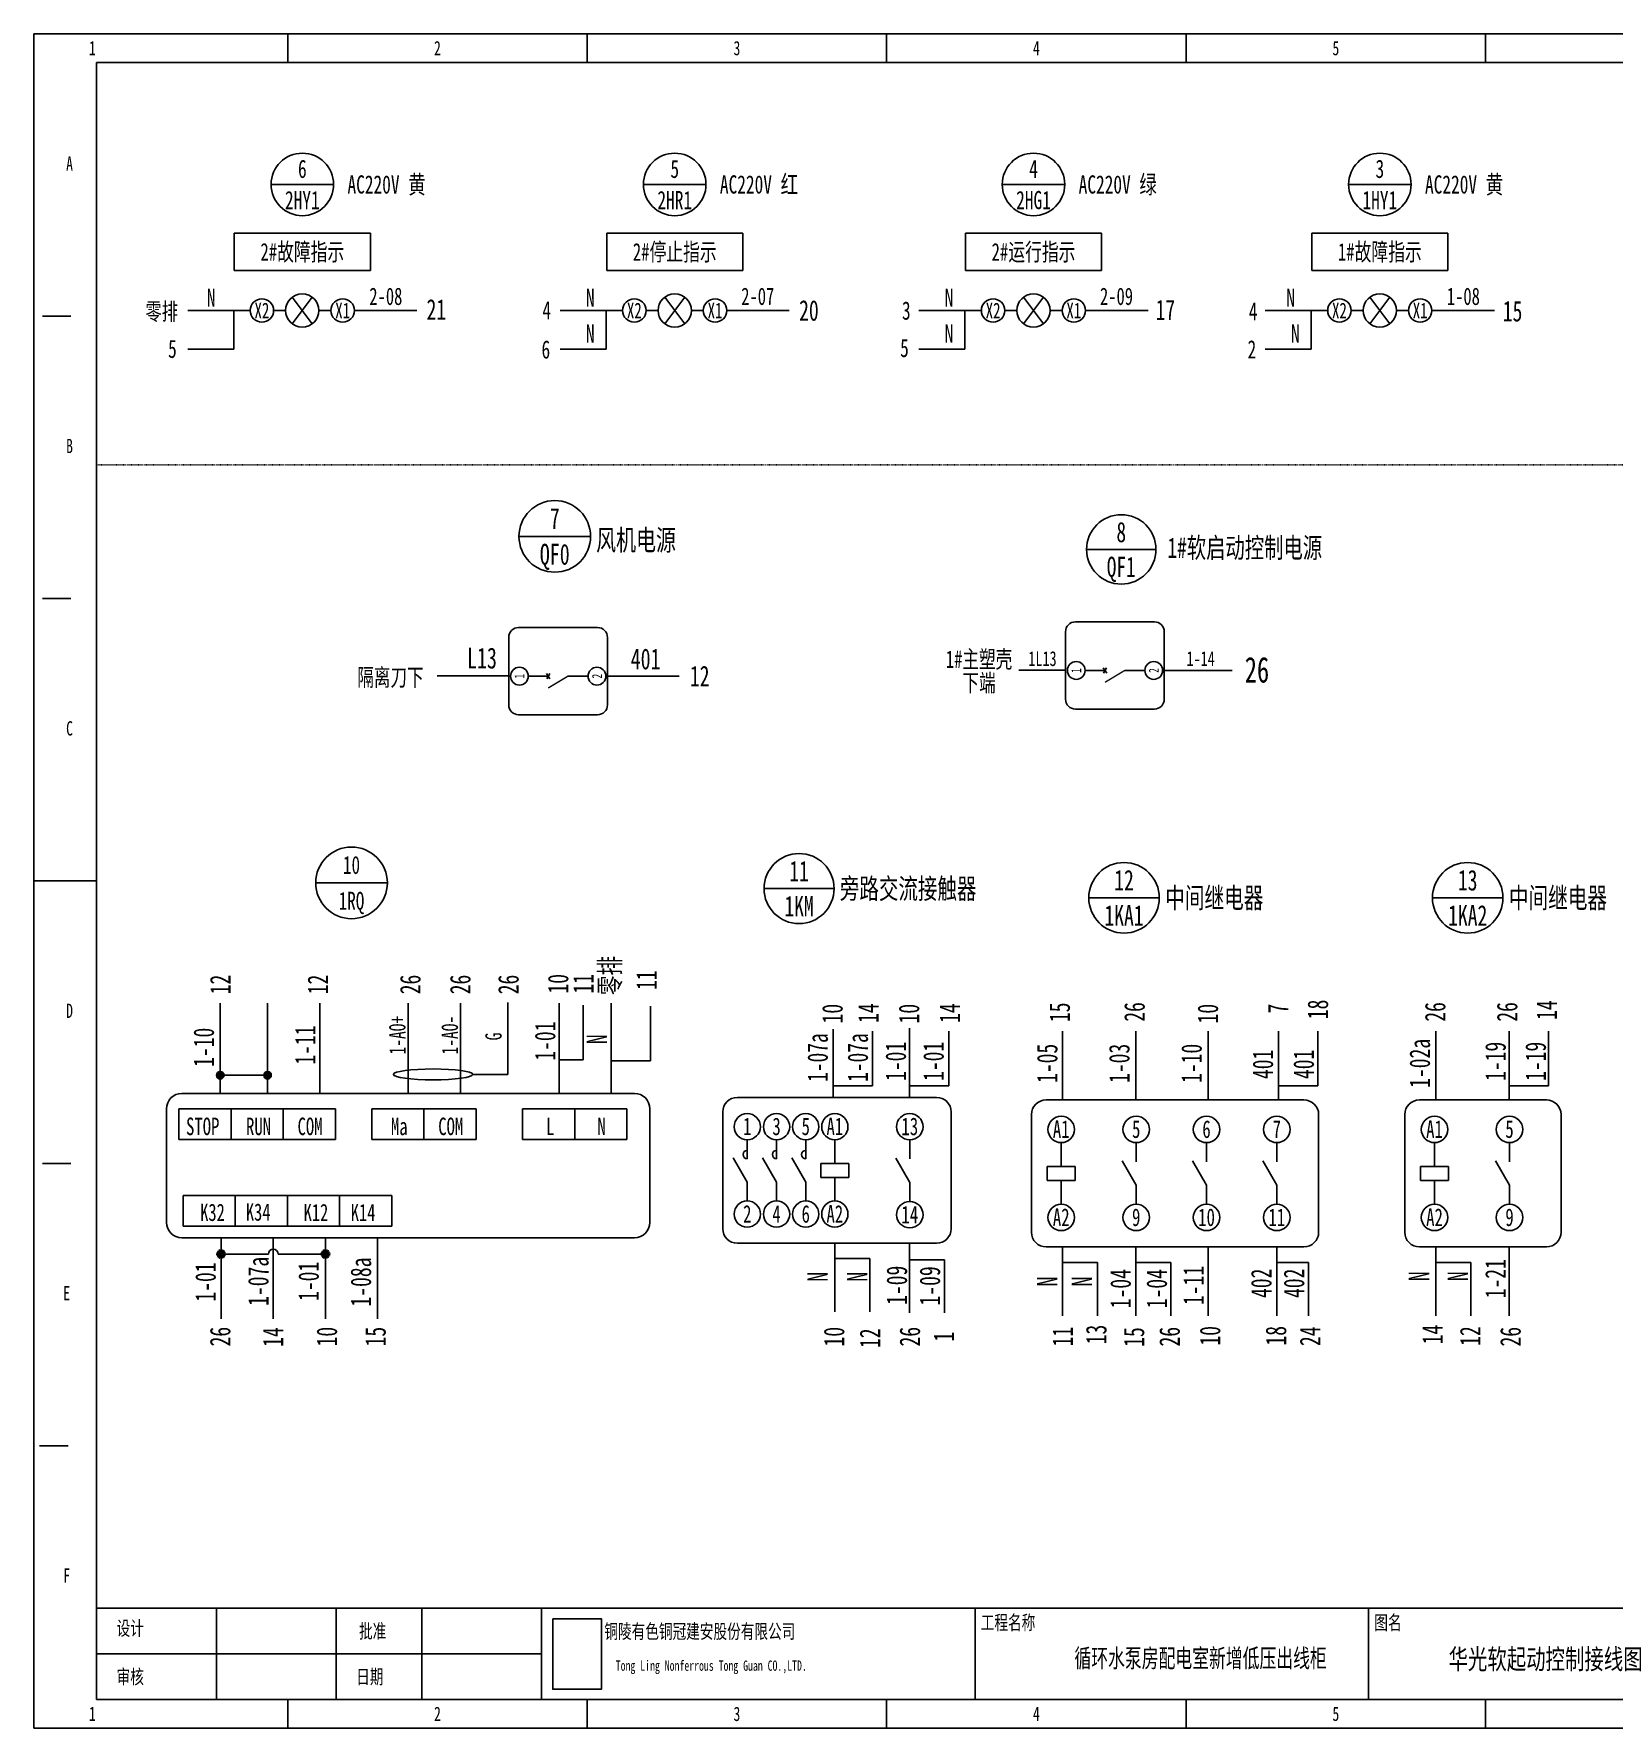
# Model space of a CAD drawing. Header units: millimetres. Extents: x 401220 to 2750366, y -101310 to 943175.
# Drawn here: x 1178885 to 1219901, y 229763 to 273735 of the extents above; entities that cross this region are included whole.
import ezdxf
from ezdxf.enums import TextEntityAlignment as Align

# ---------------------------------------------------------------- set-up
doc = ezdxf.new("R2010")
doc.units = ezdxf.units.MM
doc.linetypes.add('ACAD_ISO03W100', pattern=[30, 12, -18])
doc.layers.add('SW', color=8, linetype='Continuous', lineweight=20)
doc.layers.add('图框_标题栏属性', color=4, linetype='Continuous')
doc.styles.add('IDQSTYLE', font='NSimSun.ttf', dxfattribs={"width": 0.7})
doc.styles.add('工程字', font='gbenor.shx', dxfattribs={"width": 0.8, "bigfont": 'hztxt.shx'})
doc.styles.add('标准', font='NSimSun.ttf', dxfattribs={"width": 0.667})

msp = doc.modelspace()

# ---------------------------------------------------------------- hatches: boundary and pattern name
h = msp.add_hatch(color=256)
h.dxf.hatch_style = 1
h.paths.add_polyline_path([(1183721.27889, 246708.46963), (1183721.27889, 246806.70509, -0.4142135624), (1183819.51435, 246708.46963)])
h.paths.add_polyline_path([(1183721.27889, 246610.23418), (1183721.27889, 246806.70509, -0.4142135624), (1183819.51435, 246708.46963, -0.4142135624)])
h.paths.add_polyline_path([(1183721.27889, 246610.23418, -1), (1183721.27889, 246806.70509)])
h = msp.add_hatch(color=256)
h.dxf.hatch_style = 1
h.paths.add_polyline_path([(1183721.27889, 246806.70509), (1183721.27889, 246708.46963), (1183819.51435, 246708.46963, 0.4142135624)])
h = msp.add_hatch(color=256)
h.dxf.hatch_style = 1
h.paths.add_polyline_path([(1184949.822, 246806.70509), (1184949.822, 246708.46963), (1185048.05745, 246708.46963, 0.4142135624)])
h.paths.add_polyline_path([(1185048.05745, 246708.46963), (1184949.822, 246708.46963), (1184949.822, 246610.23418, 0.4142135624)])
h.paths.add_polyline_path([(1184949.822, 246806.70509, 0.4142135624), (1184851.58655, 246708.46963, 0.4142135624), (1184949.822, 246610.23418), (1184949.822, 246708.46963)])
at = {"linetype": 'ACAD_ISO03W100'}
h = msp.add_hatch(color=256, dxfattribs=at)
h.dxf.hatch_style = 1
h.paths.add_polyline_path([(1183743.76254, 242179.01109, 0.4142135624), (1183632.3154, 242067.56395, 0.4142135624), (1183743.76254, 241956.11681)])
h.paths.add_polyline_path([(1183743.76254, 241956.11681, 0.4142135624), (1183855.20968, 242067.56395, 0.4142135624), (1183743.76254, 242179.01109)])
h = msp.add_hatch(color=256, dxfattribs=at)
h.dxf.hatch_style = 1
h.paths.add_polyline_path([(1186451.31032, 242179.01109, 0.4142135624), (1186339.86317, 242067.56395, 0.4142135624), (1186451.31032, 241956.11681)])
h.paths.add_polyline_path([(1186451.31032, 241956.11681, 0.4142135624), (1186562.75746, 242067.56395, 0.4142135624), (1186451.31032, 242179.01109)])

# ---------------------------------------------------------------- linework, layer by layer
at = {"ltscale": 4}
for p, q in [((1185473.36942, 272994.34686), (1185473.36942, 273734.61471)), ((1193246.18185, 272994.34686), (1193246.18185, 273734.61471)), ((1201018.99428, 272994.34686), (1201018.99428, 273734.61471)), ((1208791.80671, 272994.34686), (1208791.80671, 273734.61471)), ((1216564.61914, 272994.34686), (1216564.61914, 273734.61471)), ((1179107.06591, 266405.96299), (1179847.33376, 266405.96299)), ((1179107.06591, 259077.31128), (1179847.33376, 259077.31128)), ((1178884.98556, 251748.65956), (1180513.57483, 251748.65956)), ((1179107.06591, 244420.00784), (1179847.33376, 244420.00784)), ((1179033.03913, 237091.35612), (1179773.30698, 237091.35612)), ((1180513.57483, 232871.82938), (1239142.78857, 232871.82938)), ((1180878.12572, 232871.82938), (1239507.33946, 232871.82938)), ((1180959.77592, 232871.82938), (1239588.98966, 232871.82938)), ((1181324.32681, 232871.82938), (1239953.54055, 232871.82938)), ((1183622.6998, 232871.82938), (1183622.6998, 230502.97226)), ((1186731.82477, 232871.82938), (1186731.82477, 230502.97226)), ((1188952.62832, 232871.82938), (1188952.62832, 230502.97226)), ((1192061.75329, 232871.82938), (1192061.75329, 230502.97226)), ((1203313.82462, 232871.82938), (1203313.82462, 230502.97226)), ((1213529.52095, 232871.82938), (1213529.52095, 230502.97226)), ((1180513.57483, 231687.40082), (1192061.75329, 231687.40082)), ((1185473.36942, 229762.70441), (1185473.36942, 230502.97226)), ((1193246.18185, 229762.70441), (1193246.18185, 230502.97226)), ((1201018.99428, 229762.70441), (1201018.99428, 230502.97226)), ((1208791.80671, 229762.70441), (1208791.80671, 230502.97226)), ((1216564.61914, 229762.70441), (1216564.61914, 230502.97226))]:
    msp.add_line(p, q, dxfattribs=at)
for p, q in [((1180513.57483, 232871.82938), (1180513.57483, 272994.34686)), ((1180513.57483, 272994.34686), (1239953.54055, 272994.34686)), ((1185041.662, 269827.16083), (1186664.0097, 269827.16083)), ((1194707.62197, 269827.16083), (1196329.96967, 269827.16083)), ((1204019.72655, 269827.16083), (1205642.07426, 269827.16083)), ((1213009.29433, 269827.16083), (1214631.64203, 269827.16083)), ((1184086.89145, 268558.76862), (1187618.78026, 268558.76862)), ((1184086.89145, 267596.38004), (1184086.89145, 268558.76862)), ((1187618.78026, 268558.76862), (1187618.78026, 267596.38004)), ((1193752.85141, 268558.76862), (1197284.74022, 268558.76862)), ((1193752.85141, 267596.38004), (1193752.85141, 268558.76862)), ((1197284.74022, 268558.76862), (1197284.74022, 267596.38004)), ((1203064.956, 268558.76862), (1206596.84481, 268558.76862)), ((1203064.956, 267596.38004), (1203064.956, 268558.76862)), ((1206596.84481, 268558.76862), (1206596.84481, 267596.38004)), ((1212054.52377, 268558.76862), (1215586.41258, 268558.76862)), ((1212054.52377, 267596.38004), (1212054.52377, 268558.76862)), ((1215586.41258, 268558.76862), (1215586.41258, 267596.38004)), ((1187618.78026, 267596.38004), (1184086.89145, 267596.38004)), ((1197284.74022, 267596.38004), (1193752.85141, 267596.38004)), ((1206596.84481, 267596.38004), (1203064.956, 267596.38004)), ((1215586.41258, 267596.38004), (1212054.52377, 267596.38004)), ((1184500.87943, 266555.42613), (1182878.53173, 266555.42613)), ((1184071.84037, 266555.42613), (1184071.84037, 265554.64855)), ((1185107.90819, 266555.42624), (1185310.70183, 266555.42629)), ((1185310.70183, 266555.42629), (1185418.85835, 266555.42629)), ((1186111.06003, 266901.52714), (1185591.90877, 266209.32545)), ((1185591.90877, 266901.52714), (1186111.06003, 266209.32545)), ((1186284.11046, 266555.42629), (1186392.26697, 266555.42629)), ((1186392.26697, 266555.42629), (1186595.06025, 266555.42624)), ((1187204.79227, 266555.42613), (1188827.13997, 266555.42613)), ((1194166.8394, 266555.42613), (1192544.4917, 266555.42613)), ((1193737.80034, 266555.42613), (1193737.80034, 265554.64855)), ((1194773.86816, 266555.42624), (1194976.6618, 266555.42629)), ((1194976.6618, 266555.42629), (1195084.81831, 266555.42629)), ((1195777.02, 266901.52714), (1195257.86874, 266209.32545)), ((1195257.86874, 266901.52714), (1195777.02, 266209.32545)), ((1195950.07042, 266555.42629), (1196058.22694, 266555.42629)), ((1196058.22694, 266555.42629), (1196261.02022, 266555.42624)), ((1196870.75224, 266555.42613), (1198493.09994, 266555.42613)), ((1203478.94399, 266555.42613), (1201856.59628, 266555.42613)), ((1203049.90493, 266555.42613), (1203049.90493, 265554.64855)), ((1204085.97274, 266555.42624), (1204288.76639, 266555.42629)), ((1204288.76639, 266555.42629), (1204396.9229, 266555.42629)), ((1205089.12459, 266901.52714), (1204569.97332, 266209.32545)), ((1204569.97332, 266901.52714), (1205089.12459, 266209.32545)), ((1205262.17501, 266555.42629), (1205370.33152, 266555.42629)), ((1205370.33152, 266555.42629), (1205573.1248, 266555.42624)), ((1206182.85683, 266555.42613), (1207805.20453, 266555.42613)), ((1212468.51176, 266555.42613), (1210846.16406, 266555.42613)), ((1212039.4727, 266555.42613), (1212039.4727, 265554.64855)), ((1213075.54051, 266555.42624), (1213278.33416, 266555.42629)), ((1213278.33416, 266555.42629), (1213386.49067, 266555.42629)), ((1214078.69236, 266901.52714), (1213559.54109, 266209.32545)), ((1213559.54109, 266901.52714), (1214078.69236, 266209.32545)), ((1214251.74278, 266555.42629), (1214359.89929, 266555.42629)), ((1214359.89929, 266555.42629), (1214562.69257, 266555.42624)), ((1215172.4246, 266555.42613), (1216794.7723, 266555.42613)), ((1184071.84037, 265554.64855), (1182878.53173, 265554.64855)), ((1193737.80034, 265554.64855), (1192544.4917, 265554.64855)), ((1203049.90493, 265554.64855), (1201856.59628, 265554.64855)), ((1212039.4727, 265554.64855), (1210846.16406, 265554.64855)), ((1191475.48822, 260693.15983), (1193334.42829, 260693.15983)), ((1206206.95405, 260354.00219), (1208009.56261, 260354.00219)), ((1191465.08198, 258327.29477), (1193516.09084, 258327.29477)), ((1205660.79081, 258219.05754), (1205660.79081, 256468.2621)), ((1205917.16692, 258475.43364), (1207968.17577, 258475.43364)), ((1208224.55188, 258219.05754), (1208224.55188, 256468.2621)), ((1191208.70588, 258070.91867), (1191208.70588, 256320.12323)), ((1193772.46695, 258070.91867), (1193772.46695, 256320.12323)), ((1206641.45847, 257280.38337), (1206731.13201, 257145.77453)), ((1206649.6106, 257145.77454), (1206729.50159, 257280.38337)), ((1191208.70588, 257070.4157), (1189349.7658, 257070.4157)), ((1191718.44376, 257064.9401), (1191977.8342, 257064.9401)), ((1192234.2103, 257064.94008), (1191977.8342, 257064.9401)), ((1192189.37353, 257132.24451), (1192279.04707, 256997.63566)), ((1192197.52566, 256997.63567), (1192277.41666, 257132.2445)), ((1193003.33863, 257064.94002), (1192746.96252, 257064.94004)), ((1193003.33863, 257064.9401), (1193269.35219, 257064.9401)), ((1193772.46695, 257068.39227), (1195631.40702, 257068.39227)), ((1205327.38124, 257218.55457), (1204448.9234, 257218.55457)), ((1205665.78063, 257218.55457), (1204906.90736, 257218.55457)), ((1206170.5287, 257213.07897), (1206429.91913, 257213.07897)), ((1206686.29524, 257213.07895), (1206429.91913, 257213.07897)), ((1207455.42356, 257213.07889), (1207199.04745, 257213.07891)), ((1207455.42356, 257213.07897), (1207721.43712, 257213.07897)), ((1208182.91411, 257213.07897), (1209983.45269, 257213.07897)), ((1191465.08198, 256063.74712), (1193516.09084, 256063.74712)), ((1205917.16692, 256211.88599), (1207968.17577, 256211.88599)), ((1186199.85375, 251700.61934), (1188059.34842, 251700.61934)), ((1197836.8575, 251551.54246), (1199654.62046, 251551.54246)), ((1206264.85908, 251312.2802), (1208095.6334, 251312.2802)), ((1215185.67365, 251312.2802), (1217016.44797, 251312.2802)), ((1183721.27889, 246468.16652), (1183721.27889, 248574.68944)), ((1184949.822, 246468.16652), (1184949.822, 248574.68944)), ((1186303.59589, 246468.16652), (1186303.59589, 248574.68944)), ((1188601.9555, 246468.16652), (1188601.9555, 248574.68944)), ((1189955.72938, 246468.16652), (1189955.72938, 248574.68944)), ((1191185.64712, 246728.20376), (1191185.64712, 248592.37151)), ((1192517.5713, 246468.16652), (1192517.5713, 248574.68944)), ((1193145.52829, 247104.42135), (1193145.52829, 248524.29007)), ((1193871.34519, 246468.16652), (1193871.34519, 248574.68944)), ((1194888.3355, 247084.04649), (1194888.3355, 248503.91521)), ((1183721.27889, 246234.85806), (1183721.27889, 248341.38099)), ((1184949.822, 246234.85806), (1184949.822, 248341.38099)), ((1186303.59589, 246234.85806), (1186303.59589, 248341.38099)), ((1188601.9555, 246234.85806), (1188601.9555, 248341.38099)), ((1189955.72938, 246234.85806), (1189955.72938, 248341.38099)), ((1192517.5713, 246234.85806), (1192517.5713, 248341.38099)), ((1193871.34519, 246234.85806), (1193871.34519, 248341.38099)), ((1199633.76866, 246132.74857), (1199633.76866, 247907.47603)), ((1200650.75896, 246434.98279), (1200650.75896, 247854.85151)), ((1201613.69671, 246138.19497), (1201613.69671, 247925.62574)), ((1202630.68701, 246434.98279), (1202630.68701, 247854.85151)), ((1205586.15639, 246067.42074), (1205586.15639, 247854.85151)), ((1207490.43649, 246067.42074), (1207490.43649, 247854.85151)), ((1209366.56882, 246067.42074), (1209366.56882, 247854.85151)), ((1211191.53865, 246067.42074), (1211191.53865, 247854.85151)), ((1212208.52896, 246434.98279), (1212208.52896, 247854.85151)), ((1215275.49298, 246067.42074), (1215275.49298, 247854.85151)), ((1217179.77308, 246067.42074), (1217179.77308, 247854.85151)), ((1218196.76339, 246434.98279), (1218196.76339, 247854.85151)), ((1183721.27889, 246708.46963), (1184949.822, 246708.46963)), ((1190276.89697, 246728.20376), (1191185.64712, 246728.20376)), ((1192517.5713, 247104.42135), (1193145.52829, 247104.42135)), ((1193871.34519, 247084.04649), (1194888.3355, 247084.04649)), ((1199633.76866, 246434.98279), (1200650.75896, 246434.98279)), ((1201613.69671, 246434.98279), (1202630.68701, 246434.98279)), ((1211191.53865, 246434.98279), (1212208.52896, 246434.98279)), ((1217179.77308, 246434.98279), (1218196.76339, 246434.98279)), ((1182649.15751, 245836.10904), (1182649.15751, 245038.61098)), ((1182649.15751, 245836.10904), (1184002.93139, 245836.10904)), ((1182649.15751, 245038.61098), (1182649.15751, 245836.10904)), ((1182724.9103, 246234.85806), (1189886.89984, 246234.85806)), ((1183599.57097, 245836.10904), (1182802.07291, 245836.10904)), ((1184800.42945, 245836.10904), (1184002.93139, 245836.10904)), ((1184002.93139, 245836.10904), (1184002.93139, 245038.61098)), ((1184002.93139, 245038.61098), (1184002.93139, 245836.10904)), ((1184002.93139, 245836.10904), (1184002.93139, 245038.61098)), ((1184002.93139, 245836.10904), (1185356.70528, 245836.10904)), ((1184002.93139, 245038.61098), (1184002.93139, 245836.10904)), ((1185356.70528, 245836.10904), (1185356.70528, 245038.61098)), ((1185356.70528, 245836.10904), (1186710.47917, 245836.10904)), ((1185356.70528, 245038.61098), (1185356.70528, 245836.10904)), ((1186710.47917, 245836.10904), (1186710.47917, 245038.61098)), ((1186710.47917, 245038.61098), (1186710.47917, 245836.10904)), ((1188452.56295, 245836.10904), (1187655.06489, 245836.10904)), ((1187655.06489, 245836.10904), (1187655.06489, 245038.61098)), ((1187655.06489, 245038.61098), (1187655.06489, 245836.10904)), ((1187655.06489, 245836.10904), (1187655.06489, 245038.61098)), ((1187655.06489, 245836.10904), (1189008.83878, 245836.10904)), ((1187655.06489, 245038.61098), (1187655.06489, 245836.10904)), ((1187945.74953, 246234.85806), (1194474.41651, 246234.85806)), ((1189008.83878, 245836.10904), (1189008.83878, 245038.61098)), ((1189008.83878, 245836.10904), (1190362.61267, 245836.10904)), ((1189008.83878, 245038.61098), (1189008.83878, 245836.10904)), ((1190362.61267, 245836.10904), (1190362.61267, 245038.61098)), ((1190362.61267, 245038.61098), (1190362.61267, 245836.10904)), ((1192368.17875, 245836.10904), (1191570.6807, 245836.10904)), ((1191570.6807, 245836.10904), (1191570.6807, 245038.61098)), ((1191570.6807, 245038.61098), (1191570.6807, 245836.10904)), ((1191570.6807, 245836.10904), (1191570.6807, 245038.61098)), ((1191570.6807, 245836.10904), (1192924.45459, 245836.10904)), ((1191570.6807, 245038.61098), (1191570.6807, 245836.10904)), ((1192924.45459, 245836.10904), (1192924.45459, 245038.61098)), ((1192924.45459, 245836.10904), (1194278.22847, 245836.10904)), ((1192924.45459, 245038.61098), (1192924.45459, 245836.10904)), ((1194278.22847, 245836.10904), (1194278.22847, 245038.61098)), ((1194278.22847, 245038.61098), (1194278.22847, 245836.10904)), ((1197143.59969, 246132.74857), (1202314.72949, 246132.74857)), ((1211850.22794, 246067.42074), (1205159.7222, 246067.42074)), ((1218141.86684, 246067.42074), (1214849.05879, 246067.42074)), ((1196764.89908, 245754.04795), (1196764.89908, 242724.44302)), ((1202693.43011, 242724.44302), (1202693.43011, 245754.04795)), ((1204778.31089, 245686.00942), (1204778.31089, 242634.71889)), ((1212231.63925, 242634.71889), (1212231.63925, 245686.00942)), ((1214467.64747, 245686.00942), (1214467.64747, 242634.71889)), ((1218523.27815, 242634.71889), (1218523.27815, 245686.00942)), ((1184002.93139, 245038.61098), (1182649.15751, 245038.61098)), ((1182802.07291, 245038.61098), (1183599.57097, 245038.61098)), ((1184002.93139, 245038.61098), (1184800.42945, 245038.61098)), ((1185356.70528, 245038.61098), (1184002.93139, 245038.61098)), ((1184155.8468, 245038.61098), (1184953.34486, 245038.61098)), ((1186710.47917, 245038.61098), (1185356.70528, 245038.61098)), ((1187655.06489, 245038.61098), (1188452.56295, 245038.61098)), ((1189008.83878, 245038.61098), (1187655.06489, 245038.61098)), ((1187807.9803, 245038.61098), (1188605.47835, 245038.61098)), ((1190362.61267, 245038.61098), (1189008.83878, 245038.61098)), ((1191570.6807, 245038.61098), (1192368.17875, 245038.61098)), ((1192924.45459, 245038.61098), (1191570.6807, 245038.61098)), ((1191723.5961, 245038.61098), (1192521.09416, 245038.61098)), ((1194278.22847, 245038.61098), (1192924.45459, 245038.61098)), ((1197401.27698, 245031.02336), (1197401.27698, 244842.5467)), ((1198161.36687, 245031.02336), (1198161.36687, 244842.5467)), ((1198918.7681, 245031.02336), (1198918.7681, 244842.5467)), ((1199673.48068, 245031.02336), (1199673.48068, 244842.5467)), ((1201620.01853, 245028.58374), (1201620.01853, 244838.75797)), ((1205550.22046, 244957.8095), (1205550.22046, 244767.98374)), ((1207496.75832, 244957.8095), (1207496.75832, 244767.98374)), ((1209321.72815, 244957.8095), (1209321.72815, 244767.98374)), ((1211146.69798, 244957.8095), (1211146.69798, 244767.98374)), ((1215239.55705, 244957.8095), (1215239.55705, 244767.98374)), ((1217186.0949, 244957.8095), (1217186.0949, 244767.98374)), ((1197401.2769, 243933.66522), (1197037.72436, 244563.35681)), ((1197401.27695, 244539.5862), (1197401.27698, 244842.5467)), ((1198161.36679, 243933.66522), (1197797.81425, 244563.35681)), ((1198161.36684, 244539.5862), (1198161.36687, 244842.5467)), ((1198918.76803, 243933.66522), (1198555.21549, 244563.35681)), ((1198918.76808, 244539.5862), (1198918.7681, 244842.5467)), ((1199673.48068, 244842.5467), (1199673.48064, 244418.40201)), ((1201620.01846, 243923.37081), (1201253.86364, 244557.56967)), ((1201620.01853, 244838.75797), (1201620.01851, 244533.62892)), ((1205550.22046, 244767.98374), (1205550.22043, 244340.80306)), ((1207496.75824, 243852.59658), (1207130.60343, 244486.79543)), ((1207496.75832, 244767.98374), (1207496.75829, 244462.85468)), ((1209321.72807, 243852.59642), (1208955.57326, 244486.79527)), ((1209321.72815, 244767.98357), (1209321.72812, 244462.85452)), ((1211146.6979, 243852.59642), (1210780.54309, 244486.79527)), ((1211146.69798, 244767.98357), (1211146.69795, 244462.85452)), ((1215239.55705, 244767.98374), (1215239.55702, 244340.80306)), ((1217186.09483, 243852.59658), (1216819.94002, 244486.79543)), ((1217186.0949, 244767.98374), (1217186.09488, 244462.85468)), ((1199309.92805, 244418.40204), (1199309.92802, 244054.84944)), ((1199309.92802, 244054.84944), (1200037.03321, 244054.84938)), ((1200037.03324, 244418.40198), (1199309.92805, 244418.40204)), ((1199673.48062, 244054.84941), (1199673.48058, 243630.70472)), ((1200037.03321, 244054.84938), (1200037.03324, 244418.40198)), ((1205184.06557, 244340.80309), (1205184.06554, 243974.64823)), ((1205916.37529, 244340.80303), (1205184.06557, 244340.80309)), ((1205916.37526, 243974.64817), (1205916.37529, 244340.80303)), ((1214873.40215, 244340.80309), (1214873.40212, 243974.64823)), ((1215605.71188, 244340.80303), (1214873.40215, 244340.80309)), ((1215605.71185, 243974.64817), (1215605.71188, 244340.80303)), ((1197401.27688, 243630.70472), (1197401.2769, 243933.66522)), ((1197401.27698, 243630.70472), (1197401.27698, 243445.339)), ((1198161.36677, 243630.70472), (1198161.36679, 243933.66522)), ((1198161.36687, 243630.70472), (1198161.36687, 243445.339)), ((1198918.768, 243630.70472), (1198918.76803, 243933.66522)), ((1198918.7681, 243630.70472), (1198918.7681, 243445.339)), ((1199673.48068, 243630.70472), (1199673.48068, 243445.339)), ((1201620.01843, 243618.24176), (1201620.01846, 243923.37081)), ((1201620.01853, 243618.24176), (1201620.01853, 243431.54921)), ((1205184.06554, 243974.64823), (1205916.37526, 243974.64817)), ((1205550.2204, 243974.6482), (1205550.22037, 243547.46752)), ((1207496.75822, 243547.46752), (1207496.75824, 243852.59658)), ((1209321.72805, 243547.46736), (1209321.72807, 243852.59642)), ((1211146.69788, 243547.46736), (1211146.6979, 243852.59642)), ((1214873.40212, 243974.64823), (1215605.71185, 243974.64817)), ((1215239.55699, 243974.6482), (1215239.55695, 243547.46752)), ((1217186.09481, 243547.46752), (1217186.09483, 243852.59658)), ((1182756.50441, 243588.67478), (1184110.2783, 243588.67478)), ((1182756.50441, 242791.17672), (1182756.50441, 243588.67478)), ((1184110.2783, 243588.67478), (1184110.2783, 242791.17672)), ((1184110.2783, 243588.67478), (1185464.05219, 243588.67478)), ((1184110.2783, 242791.17672), (1184110.2783, 243588.67478)), ((1184110.2783, 243588.67478), (1185464.05219, 243588.67478)), ((1184110.2783, 242791.17672), (1184110.2783, 243588.67478)), ((1185464.05219, 243588.67478), (1186817.82607, 243588.67478)), ((1185464.05219, 242791.17672), (1185464.05219, 243588.67478)), ((1185464.05219, 243588.67478), (1185464.05219, 242791.17672)), ((1185464.05219, 243588.67478), (1185464.05219, 242791.17672)), ((1186817.82607, 243588.67478), (1186817.82607, 242791.17672)), ((1186817.82607, 243588.67478), (1188171.59996, 243588.67478)), ((1186817.82607, 242791.17672), (1186817.82607, 243588.67478)), ((1186817.82607, 243588.67478), (1188171.59996, 243588.67478)), ((1186817.82607, 242791.17672), (1186817.82607, 243588.67478)), ((1188171.59996, 243588.67478), (1188171.59996, 242791.17672)), ((1205550.22046, 243547.46752), (1205550.22046, 243360.77497)), ((1207496.75832, 243547.46752), (1207496.75832, 243360.77497)), ((1209321.72815, 243547.46752), (1209321.72815, 243360.77497)), ((1211146.69798, 243547.46752), (1211146.69798, 243360.77497)), ((1215239.55705, 243547.46752), (1215239.55705, 243360.77497)), ((1217186.0949, 243547.46752), (1217186.0949, 243360.77497)), ((1184110.2783, 242791.17672), (1182756.50441, 242791.17672)), ((1182909.41981, 242791.17672), (1183706.91787, 242791.17672)), ((1185464.05219, 242791.17672), (1184110.2783, 242791.17672)), ((1185464.05219, 242791.17672), (1184110.2783, 242791.17672)), ((1184263.1937, 242791.17672), (1185060.69176, 242791.17672)), ((1186817.82607, 242791.17672), (1185464.05219, 242791.17672)), ((1185616.96759, 242791.17672), (1186414.46565, 242791.17672)), ((1188171.59996, 242791.17672), (1186817.82607, 242791.17672)), ((1188171.59996, 242791.17672), (1186817.82607, 242791.17672)), ((1186970.74148, 242791.17672), (1187768.23954, 242791.17672)), ((1183743.76254, 240383.44872), (1183743.76254, 242489.97164)), ((1185097.53643, 240383.44872), (1185097.53643, 242489.97164)), ((1186451.31032, 240383.44872), (1186451.31032, 242489.97164)), ((1187805.0842, 240383.44872), (1187805.0842, 242489.97164)), ((1197143.59969, 242345.7424), (1202314.72949, 242345.7424)), ((1199670.51977, 240571.01495), (1199670.51977, 242345.7424)), ((1201613.69671, 240536.65105), (1201613.69671, 242324.08181)), ((1184971.05908, 242067.56395), (1183743.76254, 242067.56395)), ((1185224.01377, 242067.56395), (1186451.31032, 242067.56395)), ((1199670.51977, 241954.68962), (1200579.09475, 241954.68962)), ((1200579.09475, 241954.68962), (1200579.09475, 240571.01495)), ((1201613.69671, 241920.32572), (1202522.27169, 241920.32572)), ((1202522.27169, 241920.32572), (1202522.27169, 240536.65105)), ((1205159.7222, 242253.30758), (1211850.22794, 242253.30758)), ((1205586.15639, 240465.87681), (1205586.15639, 242253.30758)), ((1205586.15639, 241849.55148), (1206494.73137, 241849.55148)), ((1206494.73137, 241849.55148), (1206494.73137, 240465.87681)), ((1207490.43649, 240465.87681), (1207490.43649, 242253.30758)), ((1207490.43649, 241849.55148), (1208399.01148, 241849.55148)), ((1208399.01148, 241849.55148), (1208399.01148, 240465.87681)), ((1209366.56882, 240465.87681), (1209366.56882, 242253.30758)), ((1211146.69798, 240465.87681), (1211146.69798, 242253.30758)), ((1211146.69798, 241849.55148), (1211964.37378, 241849.55148)), ((1211964.37378, 241849.55148), (1211964.37378, 240465.87681)), ((1214849.05879, 242253.30758), (1218141.86684, 242253.30758)), ((1215275.49298, 240465.87681), (1215275.49298, 242253.30758)), ((1215275.49298, 241849.55148), (1216184.06796, 241849.55148)), ((1216184.06796, 241849.55148), (1216184.06796, 240465.87681)), ((1217179.77308, 240465.87681), (1217179.77308, 242253.30758)), ((1180513.57483, 232871.82938), (1180513.57483, 230502.97226)), ((1180513.57483, 230502.97226), (1239142.78857, 230502.97226)), ((1180878.12572, 230502.97226), (1239507.33946, 230502.97226)), ((1180959.77592, 230502.97226), (1239588.98966, 230502.97226)), ((1181324.32681, 230502.97226), (1239953.54055, 230502.97226))]:
    msp.add_line(p, q)
at = {"linetype": 'ACAD_ISO03W100'}
msp.add_line((1180513.57483, 262547.71086), (1239953.54055, 262547.71086), dxfattribs=at)
at = {"ltscale": 10}
for p, q in [((1182326.16127, 245836.10904), (1182326.16127, 242888.72067)), ((1194873.167, 245836.10904), (1194873.167, 242888.72067)), ((1194474.41706, 242489.97164), (1182724.9103, 242489.97164))]:
    msp.add_line(p, q, dxfattribs=at)
at = {"ltscale": 4}
msp.add_lwpolyline([(1178884.98556, 229762.70441), (1241009.12766, 229762.70441), (1241009.12766, 273734.61471), (1178884.98556, 273734.61471)], close=True, dxfattribs=at)
at = {"const_width": 35.89265}
for points in [[(1192746.96252, 257064.94004), (1192234.21028, 256757.28876)], [(1207199.04745, 257213.07891), (1206686.29521, 256905.42762)]]:
    msp.add_lwpolyline(points, dxfattribs=at)
msp.add_lwpolyline([(1192351.39561, 232602.74378), (1193614.77269, 232602.74378), (1193614.77269, 230771.47147), (1192351.39561, 230771.47147)], close=True)
for centre, radius in [((1185852.83585, 269827.16083), 811.17385), ((1195518.79582, 269827.16083), 811.17385), ((1204830.90041, 269827.16083), 811.17385), ((1213820.46818, 269827.16083), 811.17385), ((1184803.71799, 266555.42624), 304.19019), ((1186899.25044, 266555.42624), 304.19019), ((1194469.67796, 266555.42624), 304.19019), ((1196565.21041, 266555.42624), 304.19019), ((1203781.78255, 266555.42624), 304.19019), ((1205877.315, 266555.42624), 304.19019), ((1212771.35032, 266555.42624), 304.19019), ((1214866.88277, 266555.42624), 304.19019), ((1192404.95826, 260693.15983), 929.47004), ((1207108.25833, 260354.00219), 901.30428), ((1191487.70527, 257064.9401), 230.7385), ((1193500.09068, 257064.9401), 230.7385), ((1205939.7902, 257213.07897), 230.7385), ((1207952.17561, 257213.07897), 230.7385), ((1187129.60108, 251700.61934), 929.74734), ((1198745.73898, 251551.54246), 908.88148), ((1207180.24624, 251312.2802), 915.38716), ((1216101.06081, 251312.2802), 915.38716), ((1183721.27889, 246708.46963), 98.23545), ((1184949.822, 246708.46963), 98.23545), ((1197401.27698, 245371.85392), 340.83056), ((1198161.36687, 245371.85392), 340.83056), ((1198918.7681, 245371.85392), 340.83056), ((1199673.48068, 245371.85392), 340.83056), ((1201620.01853, 245371.85392), 343.27018), ((1205550.22046, 245301.07968), 343.27018), ((1207496.75832, 245301.07968), 343.27018), ((1209321.72815, 245301.07968), 343.27018), ((1211146.69798, 245301.07968), 343.27018), ((1215239.55705, 245301.07968), 343.27018), ((1217186.0949, 245301.07968), 343.27018), ((1197401.27698, 243104.50845), 340.83056), ((1198161.36687, 243104.50845), 340.83056), ((1198918.7681, 243104.50845), 340.83056), ((1199673.48068, 243104.50845), 340.83056), ((1201620.01853, 243088.27903), 343.27018), ((1205550.22046, 243017.50479), 343.27018), ((1207496.75832, 243017.50479), 343.27018), ((1209321.72815, 243017.50479), 343.27018), ((1211146.69798, 243017.50479), 343.27018), ((1215239.55705, 243017.50479), 343.27018), ((1217186.0949, 243017.50479), 343.27018)]:
    msp.add_circle(centre, radius)
at = {"linetype": 'ACAD_ISO03W100'}
for centre in [(1183743.76254, 242067.56395), (1186451.31032, 242067.56395)]:
    msp.add_circle(centre, 111.44714, dxfattribs=at)
for centre, radius, start, end in [((1185851.4844, 266555.42629), 432.62605, 0, 180), ((1195517.44437, 266555.42629), 432.62605, 0, 180), ((1204829.54896, 266555.42629), 432.62605, 0, 180), ((1213819.11673, 266555.42629), 432.62605, 0, 180), ((1185851.4844, 266555.42629), 432.62605, 180, 0), ((1195517.44437, 266555.42629), 432.62605, 180, 0), ((1204829.54896, 266555.42629), 432.62605, 180, 0), ((1213819.11673, 266555.42629), 432.62605, 180, 0), ((1191465.08198, 258070.91867), 256.37611, 90, 180), ((1193516.09084, 258070.91867), 256.37611, 0, 90), ((1205917.16692, 258219.05754), 256.37611, 90, 180), ((1207968.17577, 258219.05754), 256.37611, 0, 90), ((1205917.16692, 256468.2621), 256.37611, 180, 270), ((1207968.17577, 256468.2621), 256.37611, 270, 0), ((1191465.08198, 256320.12323), 256.37611, 180, 270), ((1193516.09084, 256320.12323), 256.37611, 270, 0), ((1197143.59969, 245754.04795), 378.70062, 90, 180), ((1202314.72949, 245754.04795), 378.70062, 0, 90), ((1205159.7222, 245686.00942), 381.41132, 90, 180), ((1211850.22794, 245686.00942), 381.41132, 0, 90), ((1214849.05879, 245686.00942), 381.41132, 90, 180), ((1218141.86684, 245686.00942), 381.41132, 0, 90), ((1197401.27696, 244648.65198), 109.06578, 89.999995398, 269.999995398), ((1198161.36685, 244648.65198), 109.06578, 89.999995398, 269.999995398), ((1198918.76809, 244648.65198), 109.06578, 89.999995398, 269.999995398), ((1197143.59969, 242724.44302), 378.70062, 180, 270), ((1202314.72949, 242724.44302), 378.70062, 270, 0), ((1205159.7222, 242634.71889), 381.41132, 180, 270), ((1211850.22794, 242634.71889), 381.41132, 270, 0), ((1214849.05879, 242634.71889), 381.41132, 180, 270), ((1218141.86684, 242634.71889), 381.41132, 270, 0), ((1185097.53643, 242065.7297), 126.49065, 0.83087895, 179.16912105)]:
    msp.add_arc(centre, radius, start, end)
at = {"ltscale": 10}
for centre, start, end in [((1182724.9103, 245836.10904), 90, 180), ((1194474.41797, 245836.10904), 0, 90), ((1182724.9103, 242888.72067), 180, 270), ((1194474.41797, 242888.72067), 270, 0)]:
    msp.add_arc(centre, 398.74903, start, end, dxfattribs=at)
msp.add_ellipse((1189247.91097, 246728.20376), major_axis=(1028.986, 0), ratio=0.1386099263)
for p in [(1185851.4844, 266555.42629), (1195517.44437, 266555.42629), (1204829.54896, 266555.42629), (1213819.11673, 266555.42629)]:
    msp.add_point(p)

# ---------------------------------------------------------------- texts
at = {"style": 'IDQSTYLE', "width": 0.7}
for s, p in [('1', (1180402.53465, 273068.37365)), ('2', (1189359.77564, 273068.37365)), ('3', (1197132.58807, 273068.37365)), ('4', (1204905.40049, 273068.37365)), ('5', (1212678.21292, 273068.37365)), ('A', (1179810.32037, 270070.28885)), ('B', (1179810.32037, 262741.63713)), ('C', (1179810.32037, 255412.98542)), ('D', (1179810.32037, 248084.3337)), ('E', (1179736.29359, 240755.68198)), ('F', (1179736.29359, 233427.03027)), ('1', (1180402.53465, 229836.73119)), ('2', (1189359.77564, 229836.73119)), ('3', (1197132.58807, 229836.73119)), ('4', (1204905.40049, 229836.73119)), ('5', (1212678.21292, 229836.73119))]:
    msp.add_text(s, height=370.87419, dxfattribs=at).set_placement(p, align=Align.BOTTOM_CENTER)
for s, height, p in [('6', 473.18475, (1185852.83585, 270232.74775)), ('5', 473.18475, (1195518.79582, 270232.74775)), ('4', 473.18475, (1204830.90041, 270232.74775)), ('3', 473.18475, (1213820.46818, 270232.74775)), ('2HY1', 473.184747, (1185852.83585, 269421.5739)), ('2HR1', 473.184747, (1195518.79582, 269421.5739)), ('2HG1', 473.184747, (1204830.90041, 269421.5739)), ('1HY1', 473.184747, (1213820.46818, 269421.5739)), ('2#故障指示', 456.285292, (1185852.83585, 268077.57433)), ('2#停止指示', 456.285292, (1195518.79582, 268076.55523)), ('2#运行指示', 456.285292, (1204830.90041, 268076.55523)), ('1#故障指示', 456.285292, (1213820.46818, 268077.57433)), ('零排', 443.104155, (1182202.66203, 266529.31304)), ('X2', 405.586926, (1184803.71799, 266555.42624)), ('X1', 405.586926, (1186899.25044, 266555.42624)), ('21', 533.975843, (1189331.38971, 266583.20393)), ('4', 473.18475, (1192195.78244, 266560.84701)), ('X2', 405.586926, (1194469.67796, 266555.42624)), ('X1', 405.586926, (1196565.21041, 266555.42624)), ('20', 533.975843, (1199001.67759, 266557.03953)), ('3', 473.18475, (1201529.07501, 266554.0204)), ('X2', 405.586926, (1203781.78255, 266555.42624)), ('X1', 405.586926, (1205877.315, 266555.42624)), ('17', 530.180864, (1208254.95882, 266572.92196)), ('4', 473.18475, (1210532.44176, 266533.76954)), ('X2', 405.586926, (1212771.35032, 266555.42624)), ('X1', 405.586926, (1214866.88277, 266555.42624)), ('15', 533.975843, (1217265.85931, 266538.49474)), ('5', 473.18475, (1182481.00856, 265561.65)), ('6', 473.18475, (1192173.51734, 265545.0425)), ('5', 473.18475, (1201481.66553, 265584.15484)), ('2', 473.18475, (1210499.02978, 265547.00012)), ('7', 542.19086, (1192404.95826, 261157.89484)), ('风机电源', 542.190856, (1194513.89044, 260598.82581)), ('8', 525.76083, (1207108.25833, 260804.65433)), ('QF0', 542.190856, (1192404.95826, 260228.42481)), ('1#软启动控制电源', 525.76083, (1210315.10179, 260398.87935)), ('QF1', 525.76083, (1207108.25833, 259903.35005)), ('L13', 542.190856, (1190515.62276, 257535.75497)), ('401', 542.190856, (1194762.99248, 257512.04391)), ('1#主塑壳', 451.825713, (1203417.22044, 257506.55779)), ('1L13', 384.564161, (1205064.40321, 257521.04021)), ('1-14', 384.564161, (1209170.16534, 257521.04021)), ('隔离刀下', 451.825713, (1188140.05382, 257035.67883)), ('12', 533.975843, (1196167.11614, 257067.881)), ('26', 664.91341, (1210631.29097, 257231.49996)), ('下端', 451.825713, (1203417.22044, 256891.21476)), ('10', 464.873668, (1187129.60108, 252165.49301)), ('11', 530.180864, (1198745.73898, 252005.9832)), ('12', 533.975843, (1207180.24624, 251769.97378)), ('13', 533.975843, (1216101.06081, 251769.97378)), ('1RQ', 464.873668, (1187129.60108, 251235.74567)), ('1KM', 530.180864, (1198745.73898, 251097.10172)), ('1KA1', 533.975843, (1207180.24624, 250854.58662)), ('1KA2', 533.975843, (1216101.06081, 250854.58662))]:
    msp.add_text(s, height=height, dxfattribs=at).set_placement(p, align=Align.MIDDLE_CENTER)
for s, height, p in [(' AC220V 黄', 473.184747, (1186799.20535, 269827.16083)), (' AC220V 红', 473.184747, (1196465.16531, 269827.16083)), (' AC220V 绿', 473.184747, (1205777.2699, 269827.16083)), (' AC220V 黄', 473.184747, (1214766.83767, 269827.16083)), ('框架断路器配套', 0.154958, (1186199.85375, 251700.61934)), ('旁路交流接触器', 530.180864, (1199806.10071, 251551.54246)), ('中间继电器', 533.975843, (1208248.19793, 251312.2802)), ('中间继电器', 533.975843, (1217169.0125, 251312.2802))]:
    msp.add_text(s, height=height, dxfattribs=at).set_placement(p, align=Align.MIDDLE_LEFT)
for s, height, p in [('N', 473.18475, (1183486.71938, 266652.50287)), ('2-08', 450.370617, (1188020.8871, 266699.06079)), ('N', 473.18475, (1193325.65864, 266652.50287)), ('2-07', 450.370617, (1197673.22016, 266698.96793)), ('N', 473.18475, (1202637.76323, 266652.50287)), ('2-09', 450.370617, (1206985.32475, 266698.96793)), ('N', 473.18475, (1211505.281, 266652.50287)), ('1-08', 450.370617, (1215988.51943, 266699.06079)), ('N', 473.18475, (1193325.65864, 265720.94172)), ('N', 473.18475, (1202637.76323, 265720.94172)), ('N', 473.18475, (1211627.331, 265720.94172)), ('STOP', 454.44074, (1183267.35355, 245153.13179)), ('RUN', 454.44074, (1184716.959, 245153.13179)), ('COM', 454.44074, (1186053.18709, 245153.13179)), ('Ma', 454.44074, (1188369.09249, 245153.13179)), ('COM', 454.44074, (1189705.32058, 245153.13179)), ('L', 454.44074, (1192284.7083, 245153.13179)), ('N', 454.44074, (1193620.93639, 245153.13179)), ('1', 454.44074, (1197401.27698, 245153.13179)), ('3', 454.44074, (1198161.36687, 245153.13179)), ('5', 454.44074, (1198918.7681, 245153.13179)), ('A1', 454.44074, (1199673.48068, 245153.13179)), ('13', 457.693579, (1201620.01853, 245151.5662)), ('A1', 457.693579, (1205550.22046, 245080.79197)), ('5', 457.69358, (1207496.75832, 245080.79197)), ('6', 457.69358, (1209321.72815, 245080.79197)), ('7', 457.69358, (1211146.69798, 245080.79197)), ('A1', 457.693579, (1215239.55705, 245080.79197)), ('5', 457.69358, (1217186.0949, 245080.79197)), ('2', 454.44074, (1197401.27698, 242881.70054)), ('4', 454.44074, (1198161.36687, 242881.70054)), ('6', 454.44074, (1198918.7681, 242881.70054)), ('A2', 454.44074, (1199673.48068, 242881.70054)), ('14', 457.693579, (1201620.01853, 242863.87628)), ('A2', 457.693579, (1205550.22046, 242793.10205)), ('9', 457.69358, (1207496.75832, 242793.10205)), ('10', 457.693579, (1209321.72815, 242793.10205)), ('11', 457.693579, (1211146.69798, 242793.10205)), ('A2', 457.693579, (1215239.55705, 242793.10205)), ('9', 457.69358, (1217186.0949, 242793.10205))]:
    msp.add_text(s, height=height, dxfattribs=at).set_placement(p, align=Align.CENTER)
for s, height, rotation, p in [('1', 256.37611, 90, (1206067.97825, 257213.07897)), ('2', 256.37611, 90, (1208080.36367, 257213.07897)), ('1', 256.37611, 90, (1191615.89332, 257064.9401)), ('2', 256.37611, 90, (1193628.27874, 257064.9401)), ('零排', 533.975843, 89.999998466, (1194102.56753, 249295.18248)), ('11', 533.975843, 89.999998466, (1195053.52375, 249175.43853)), ('12', 533.975843, 89.999998466, (1183988.87143, 249062.15822)), ('12', 533.975843, 89.999998466, (1186522.69297, 249062.15822)), ('26', 533.975843, 89.999998466, (1188919.81862, 249062.15822)), ('26', 533.975843, 89.999998466, (1190216.90563, 249062.15822)), ('26', 533.975843, 89.999998466, (1191467.2332, 249062.15822)), ('10', 533.975843, 89.999998466, (1192757.99316, 249081.78649)), ('11', 533.975843, 89.999998466, (1193411.51872, 249082.54188)), ('10', 533.975843, 89.999998466, (1199876.98598, 248305.79778)), ('14', 533.975843, 89.999998466, (1200808.07104, 248319.08864)), ('10', 533.975843, 89.999998466, (1201864.89067, 248305.79778)), ('14', 533.975843, 89.999998466, (1202922.30122, 248319.08864)), ('15', 533.975843, 89.999998466, (1205775.3495, 248341.48911)), ('26', 533.975843, 89.999998466, (1207717.82809, 248350.86971)), ('10', 533.975843, 89.999998466, (1209622.2333, 248305.79778)), ('7', 533.97584, 89.999998466, (1211445.41506, 248436.08723)), ('18', 533.975843, 89.999998466, (1212476.66302, 248415.60678)), ('26', 533.975843, 89.999998466, (1215522.3359, 248350.86971)), ('26', 533.975843, 89.999998466, (1217390.17124, 248350.86971)), ('14', 533.975843, 89.999998466, (1218417.01115, 248396.17954)), ('1-AO+', 421.664313, 89.999998466, (1188531.03356, 247747.67989)), ('1-AO-', 421.664313, 89.999998466, (1189892.51773, 247747.67989)), ('1-01', 533.975843, 89.999998466, (1192419.04499, 247593.23514)), ('1-10', 533.975843, 89.999998466, (1183559.96599, 247432.11906)), ('1-11', 533.975843, 89.999998466, (1186193.76963, 247489.83852)), ('G', 421.66431, 89.999998466, (1191024.86671, 247711.73953)), ('N', 530.18086, 89.999998466, (1193760.92904, 247641.395)), ('1-07a', 530.180864, 89.999998466, (1199492.30425, 247165.63233)), ('1-07a', 530.180864, 89.999998466, (1200533.12436, 247165.63233)), ('1-02a', 533.975843, 89.999998466, (1215122.51475, 247015.37528)), ('1-01', 533.975843, 89.999998466, (1201520.53099, 247067.17921)), ('1-01', 533.975843, 89.999998466, (1202500.93561, 247067.17921)), ('1-05', 533.975843, 89.999998466, (1205451.70071, 247015.37528)), ('1-03', 533.975843, 89.999998466, (1207322.82634, 247015.37528)), ('1-10', 533.975843, 89.999998466, (1209199.18483, 247015.37528)), ('401', 533.975843, 89.999998466, (1211050.66829, 246989.61205)), ('401', 533.975843, 89.999998466, (1212108.88108, 246989.61205)), ('1-19', 533.975843, 89.999998466, (1217086.60736, 247067.17921)), ('1-19', 533.975843, 89.999998466, (1218129.77848, 247067.17921)), ('1-07a', 533.975843, 89.999998466, (1184975.02999, 241357.62112)), ('1-08a', 533.975843, 89.999998466, (1187638.33106, 241340.14991)), ('1-21', 533.975843, 89.999998466, (1217086.60736, 241426.22462)), ('1-01', 533.975843, 89.999998466, (1183605.49862, 241340.14991)), ('1-01', 533.975843, 89.999998466, (1186280.45609, 241357.62112)), ('N', 530.18086, 89.999998466, (1199492.30425, 241476.1291)), ('N', 530.18086, 89.999998466, (1200516.94397, 241476.1291)), ('1-09', 533.975843, 89.999998466, (1201547.66177, 241255.59676)), ('1-09', 533.975843, 89.999998466, (1202406.92612, 241240.36601)), ('N', 533.97584, 89.999998466, (1205451.70071, 241354.28703)), ('N', 533.97584, 89.999998466, (1206352.409, 241354.28703)), ('1-04', 533.975843, 89.999998466, (1207355.94439, 241167.8168)), ('1-04', 533.975843, 89.999998466, (1208295.41289, 241167.8168)), ('1-11', 533.975843, 89.999998466, (1209251.10974, 241251.52907)), ('402', 533.975843, 89.999998466, (1211008.21317, 241307.57916)), ('402', 533.975843, 89.999998466, (1211858.26239, 241307.57916)), ('N', 533.97584, 89.999998466, (1215101.93557, 241491.59118)), ('N', 533.97584, 89.999998466, (1216112.24159, 241491.59118)), ('26', 533.975843, 89.999998466, (1183985.83918, 239923.21881)), ('14', 533.975843, 89.999998466, (1185358.32941, 239912.8732)), ('10', 533.975843, 89.999998466, (1186754.4433, 239923.21881)), ('15', 533.975843, 89.999998466, (1188016.56469, 239923.92661)), ('10', 533.975843, 89.999998466, (1199919.48844, 239921.59579)), ('12', 533.975843, 89.999998466, (1200851.846, 239881.66008)), ('26', 533.975843, 89.999998466, (1201886.79412, 239921.59579)), ('11', 533.975843, 89.999998466, (1205852.51504, 239923.21881)), ('13', 533.975843, 89.999998466, (1206724.15902, 239977.54489)), ('15', 533.975843, 89.999998466, (1207704.04163, 239913.57237)), ('26', 533.975843, 89.999998466, (1208628.90774, 239921.59579)), ('10', 533.975843, 89.999998466, (1209678.64221, 239945.26803)), ('18', 533.975843, 89.999998466, (1211389.35284, 239944.96626)), ('24', 533.975843, 89.999998466, (1212275.6669, 239932.87459)), ('14', 533.975843, 89.999998466, (1215453.61395, 239979.01739)), ('12', 533.975843, 89.999998466, (1216432.28317, 239938.31905)), ('26', 533.975843, 89.999998466, (1217475.91855, 239921.59579)), ('1', 533.97584, 89.999998466, (1202770.25435, 239921.59579))]:
    msp.add_text(s, height=height, rotation=rotation, dxfattribs=at).set_placement(p, align=Align.CENTER)
at = {"color": 0, "ltscale": 0.7, "style": 'IDQSTYLE', "width": 0.7}
for s, p in [('K32', (1183521.44461, 243145.1863)), ('K34', (1184707.21959, 243152.14507)), ('K12', (1186206.87521, 243146.00327)), ('K14', (1187430.87363, 243146.00327))]:
    msp.add_text(s, height=447.060634, dxfattribs=at).set_placement(p, align=Align.MIDDLE)
at = {"style": 'IDQSTYLE', "width": 0.7}
for s, p in [('工程名称', (1203461.87819, 232205.58831)), ('图名', (1213677.57452, 232205.58831)), ('设计', (1181031.76232, 232057.53474)), ('批准', (1187324.03905, 231983.50796)), ('审核', (1181031.76232, 230799.0794)), ('日期', (1187250.01227, 230799.0794))]:
    msp.add_text(s, height=370.874193, dxfattribs=at).set_placement(p, align=Align.BOTTOM_LEFT)
for s, height, p in [('铜陵有色铜冠建安股份有限公司', 370.874193, (1193691.95816, 232459.42946)), ('Tong Ling Nonferrous Tong Guan CO.,LTD.', 267.0294189, (1193988.0653, 231517.85021))]:
    msp.add_text(s, height=height, dxfattribs=at).set_placement(p, align=Align.TOP_LEFT)
at = {"layer": 'SW', "color": 2, "linetype": 'Continuous', "lineweight": 25, "style": '标准', "width": 0.667}
msp.add_text('循环水泵房配电室新增低压出线柜', height=480, dxfattribs=at).set_placement((1209168.18568, 231337.88066), align=Align.CENTER)
at = {"layer": '图框_标题栏属性', "color": 0, "style": '工程字', "width": 0.85}
msp.add_text('华光软起动控制接线图', height=592.8, dxfattribs=at).set_placement((1215602.54421, 231236.30948))

doc.saveas('drawing.dxf')
